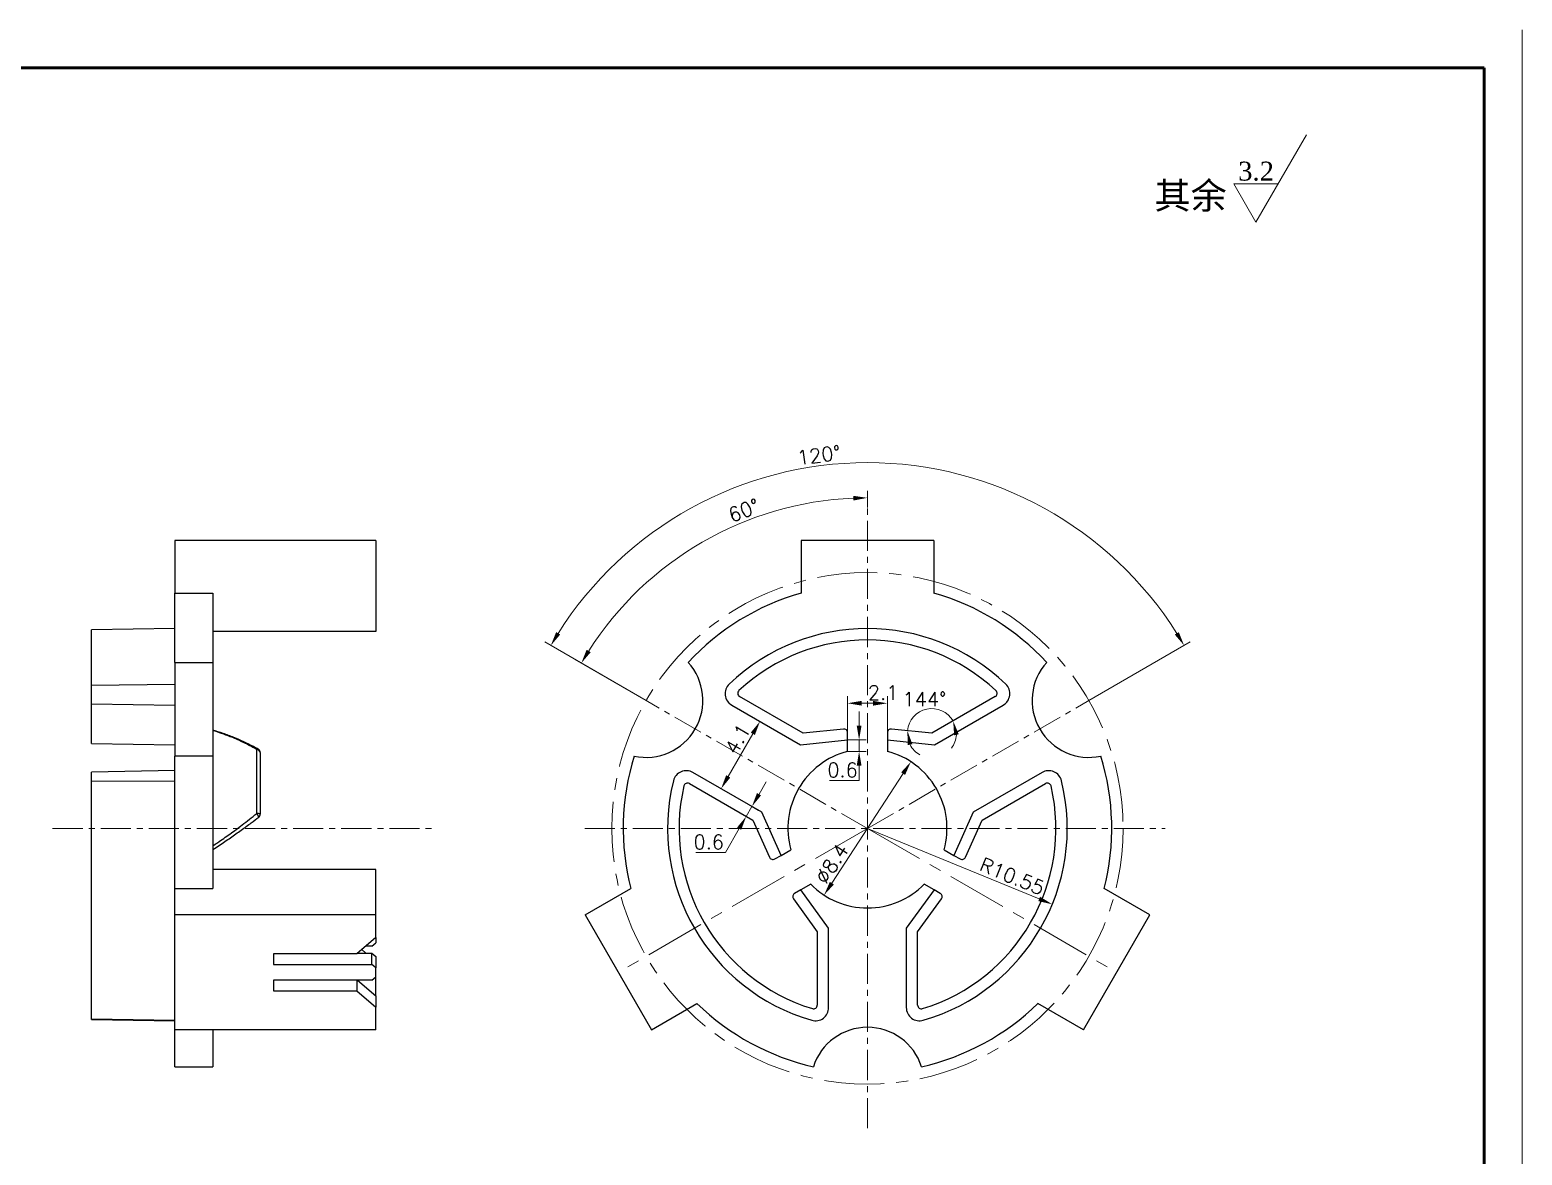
# Model space of a CAD drawing. Header units: millimetres. Extents: x 2517 to 77584, y 486 to 45347.
# Drawn here: x 3764.7 to 3843.5, y 1115.4 to 1174.8 of the extents above; entities that cross this region are included whole.
import ezdxf

# ---------------------------------------------------------------- set-up
doc = ezdxf.new("R2010")
doc.units = ezdxf.units.MM
doc.linetypes.add('CENTER', pattern=[50.8, 31.75, -6.35, 6.35, -6.35])
for name, color, linetype, lineweight in [('中心线', 1, 'CENTER', 9), ('尺寸标注', 2, 'Continuous', 9), ('引导线', 6, 'Continuous', 9), ('文本', 3, 'Continuous', 15), ('粗实线', 9, 'Continuous', 50)]:
    doc.layers.add(name, color=color, linetype=linetype, lineweight=lineweight)
doc.styles.add('st', font='txt.shx')
doc.styles.get("Standard").update_dxf_attribs({"font": 'simfang.ttf'})
doc.dimstyles.new('2st0.3', dxfattribs={"dimscale": 0.3, "dimtxt": 2.5, "dimasz": 2.5, "dimexe": 1.25, "dimexo": 0, "dimtad": 1, "dimtoh": 1, "dimdec": 3, "dimlfac": 0.5, "dimdsep": 46, "dimtxsty": 'st', "dimcen": 0, "dimclrd": 256, "dimclre": 256, "dimclrt": 256, "dimadec": 4, "dimazin": 2, "dimtfac": 1, "dimtdec": 3, "dimtmove": 0, "dimatfit": 1, "dimfxl": 1, "dimlwd": -1, "dimlwe": -1, "dimarcsym": 0})
doc.dimstyles.new('st0.3', dxfattribs={"dimscale": 0.3, "dimtxt": 2.5, "dimasz": 2.5, "dimexe": 1.25, "dimexo": 0, "dimtad": 1, "dimtoh": 1, "dimdec": 3, "dimdsep": 46, "dimtxsty": 'st', "dimcen": 0, "dimclrd": 256, "dimclre": 256, "dimclrt": 256, "dimadec": 4, "dimazin": 2, "dimtfac": 1, "dimtdec": 3, "dimtmove": 0, "dimatfit": 1, "dimfxl": 1, "dimlwd": -1, "dimlwe": -1, "dimarcsym": 0})

# ---------------------------------------------------------------- blocks, each defined once
blk = doc.blocks.new('*D89')
at = {"layer": 'Defpoints', "color": 0, "ltscale": 0.1, "transparency": 16777216}
for p in [(3803.554, 1138.061), (3801.175, 1134.701), (3801.504, 1134.511)]:
    blk.add_point(p, dxfattribs=at)
at = {"layer": '尺寸标注', "ltscale": 0.1, "transparency": 16777216}
for p, q in [((3803.554, 1138.061), (3802.9, 1138.439)), ((3802.85, 1137.602), (3801.55, 1135.351)), ((3801.504, 1134.511), (3800.85, 1134.888))]:
    blk.add_line(p, q, dxfattribs=at)
for points in [[(3802.741, 1137.665), (3802.958, 1137.54), (3803.225, 1138.252)], [(3801.441, 1135.413), (3801.658, 1135.288), (3801.175, 1134.701)]]:
    blk.add_solid(points, dxfattribs=at)
at = {"layer": '尺寸标注', "ltscale": 0.1, "transparency": 16777216, "insert": (3802.043, 1137.331), "char_height": 0.75, "attachment_point": 5, "rotation": 60, "style": 'st'}
blk.add_mtext('4.1', dxfattribs=at)
blk = doc.blocks.new('*D93')
at = {"layer": 'Defpoints', "color": 0, "ltscale": 0.1, "transparency": 16777216}
for p in [(3809.953, 1139.212), (3807.853, 1137.654), (3809.953, 1137.654)]:
    blk.add_point(p, dxfattribs=at)
at = {"layer": '尺寸标注', "ltscale": 0.1, "transparency": 16777216}
for p, q in [((3807.853, 1137.654), (3807.853, 1139.587)), ((3809.953, 1137.654), (3809.953, 1139.587)), ((3808.603, 1139.212), (3809.203, 1139.212))]:
    blk.add_line(p, q, dxfattribs=at)
for points in [[(3808.603, 1139.337), (3808.603, 1139.087), (3807.853, 1139.212)], [(3809.203, 1139.337), (3809.203, 1139.087), (3809.953, 1139.212)]]:
    blk.add_solid(points, dxfattribs=at)
at = {"layer": '尺寸标注', "ltscale": 0.1, "transparency": 16777216, "insert": (3809.726, 1139.774), "char_height": 0.75, "attachment_point": 5, "style": 'st'}
blk.add_mtext('2.1', dxfattribs=at)
blk = doc.blocks.new('*D94')
at = {"layer": 'Defpoints', "color": 0, "ltscale": 0.1, "transparency": 16777216}
for p in [(3802.801, 1133.762), (3803.153, 1133.559), (3802.853, 1133.039)]:
    blk.add_point(p, dxfattribs=at)
at = {"layer": '尺寸标注', "ltscale": 0.1, "transparency": 16777216}
for p, q in [((3803.176, 1134.411), (3803.551, 1135.061)), ((3802.853, 1133.039), (3802.176, 1133.43)), ((3803.153, 1133.559), (3802.476, 1133.949)), ((3802.801, 1133.762), (3802.501, 1133.242)), ((3802.126, 1132.593), (3801.397, 1131.329)), ((3801.397, 1131.329), (3799.834, 1131.329))]:
    blk.add_line(p, q, dxfattribs=at)
for points in [[(3803.068, 1134.474), (3803.284, 1134.349), (3802.801, 1133.762)], [(3802.018, 1132.655), (3802.234, 1132.53), (3802.501, 1133.242)]]:
    blk.add_solid(points, dxfattribs=at)
at = {"layer": '尺寸标注', "ltscale": 0.1, "transparency": 16777216, "insert": (3800.522, 1131.892), "char_height": 0.75, "attachment_point": 5, "style": 'st'}
blk.add_mtext('0.6', dxfattribs=at)
blk = doc.blocks.new('*D95')
at = {"layer": 'Defpoints', "color": 0, "ltscale": 0.1, "transparency": 16777216}
for p in [(3815.653, 1139.563), (3812.573, 1138.901), (3810.174, 1137.853), (3812.303, 1137.629), (3812.303, 1137.629)]:
    blk.add_point(p, dxfattribs=at)
at = {"layer": '尺寸标注', "ltscale": 0.1, "transparency": 16777216}
for start, end in [(30, 174.00001), (322.93215, 356.46607), (207.53393, 241.06786)]:
    blk.add_arc((3812.303, 1137.629), 1.3, start, end, dxfattribs=at)
for points in [[(3813.479, 1137.52), (3813.722, 1137.578), (3813.429, 1138.279)], [(3811.027, 1137.005), (3811.273, 1137.052), (3811.01, 1137.765)]]:
    blk.add_solid(points, dxfattribs=at)
at = {"layer": '尺寸标注', "ltscale": 0.1, "transparency": 16777216, "insert": (3811.912, 1139.431), "char_height": 0.75, "attachment_point": 5, "style": 'st'}
blk.add_mtext('144°', dxfattribs=at)
blk = doc.blocks.new('*D96')
at = {"layer": 'Defpoints', "color": 0, "ltscale": 0.1, "transparency": 16777216}
for p in [(3808.903, 1132.606), (3818.662, 1128.6)]:
    blk.add_point(p, dxfattribs=at)
at = {"layer": '尺寸标注', "ltscale": 0.1, "transparency": 16777216}
blk.add_line((3808.903, 1132.606), (3817.969, 1128.885), dxfattribs=at)
blk.add_solid([(3818.016, 1129), (3817.921, 1128.769), (3818.662, 1128.6)], dxfattribs=at)
at = {"layer": '尺寸标注', "ltscale": 0.1, "transparency": 16777216, "insert": (3816.543, 1130.078), "char_height": 0.75, "attachment_point": 5, "rotation": 337.68123, "style": 'st'}
blk.add_mtext('R10.55', dxfattribs=at)
blk = doc.blocks.new('*D97')
at = {"layer": 'Defpoints', "color": 0, "ltscale": 0.1, "transparency": 16777216}
for p in [(3807.853, 1137.273), (3808.462, 1137.273), (3807.853, 1136.673)]:
    blk.add_point(p, dxfattribs=at)
at = {"layer": '尺寸标注', "ltscale": 0.1, "transparency": 16777216}
for p, q in [((3808.462, 1138.023), (3808.462, 1138.773)), ((3807.853, 1137.273), (3808.837, 1137.273)), ((3808.462, 1137.273), (3808.462, 1136.673)), ((3807.853, 1136.673), (3808.837, 1136.673)), ((3808.462, 1135.923), (3808.462, 1135.13)), ((3808.462, 1135.13), (3806.9, 1135.13))]:
    blk.add_line(p, q, dxfattribs=at)
for points in [[(3808.337, 1138.023), (3808.587, 1138.023), (3808.462, 1137.273)], [(3808.337, 1135.923), (3808.587, 1135.923), (3808.462, 1136.673)]]:
    blk.add_solid(points, dxfattribs=at)
at = {"layer": '尺寸标注', "ltscale": 0.1, "transparency": 16777216, "insert": (3807.587, 1135.692), "char_height": 0.75, "attachment_point": 5, "style": 'st'}
blk.add_mtext('0.6', dxfattribs=at)
blk = doc.blocks.new('*D109')
at = {"layer": 'Defpoints', "color": 0, "ltscale": 0.1, "transparency": 16777216}
for p in [(3808.903, 1149.547), (3797.687, 1145.972), (3797.212, 1139.356), (3808.903, 1132.606), (3808.903, 1116.781)]:
    blk.add_point(p, dxfattribs=at)
at = {"layer": '尺寸标注', "ltscale": 0.1, "transparency": 16777216}
for p, q in [((3808.903, 1149.547), (3808.903, 1150.43)), ((3797.212, 1139.356), (3793.467, 1141.518))]:
    blk.add_line(p, q, dxfattribs=at)
blk.add_arc((3808.903, 1132.606), 17.448, 92.46297, 147.53703, dxfattribs=at)
for points in [[(3808.15, 1150.163), (3808.156, 1149.914), (3808.903, 1150.055)], [(3794.288, 1141.907), (3794.074, 1142.037), (3793.792, 1141.33)]]:
    blk.add_solid(points, dxfattribs=at)
at = {"layer": '尺寸标注', "ltscale": 0.1, "transparency": 16777216, "insert": (3802.376, 1149.393), "char_height": 0.75, "attachment_point": 5, "rotation": 21.24731, "style": 'st'}
blk.add_mtext('60°', dxfattribs=at)
blk = doc.blocks.new('*D110')
at = {"layer": 'Defpoints', "color": 0, "ltscale": 0.1, "transparency": 16777216}
for p in [(3815.506, 1150.749), (3797.212, 1139.356), (3820.594, 1139.356), (3808.903, 1132.606), (3808.903, 1132.606)]:
    blk.add_point(p, dxfattribs=at)
at = {"layer": '尺寸标注', "ltscale": 0.1, "transparency": 16777216}
for p, q in [((3797.212, 1139.356), (3791.857, 1142.448)), ((3820.594, 1139.356), (3825.949, 1142.448))]:
    blk.add_line(p, q, dxfattribs=at)
blk.add_arc((3808.903, 1132.606), 19.308, 32.22577, 147.77423, dxfattribs=at)
for points in [[(3792.676, 1142.838), (3792.462, 1142.967), (3792.182, 1142.26)], [(3825.343, 1142.967), (3825.129, 1142.838), (3825.624, 1142.26)]]:
    blk.add_solid(points, dxfattribs=at)
at = {"layer": '尺寸标注', "ltscale": 0.1, "transparency": 16777216, "insert": (3806.336, 1152.31), "char_height": 0.75, "attachment_point": 5, "rotation": 7.4228, "style": 'st'}
blk.add_mtext('120°', dxfattribs=at)
blk = doc.blocks.new('*D119')
at = {"layer": 'Defpoints', "color": 0, "ltscale": 0.1, "transparency": 16777216}
for p in [(3811.194, 1136.126), (3806.612, 1129.086)]:
    blk.add_point(p, dxfattribs=at)
at = {"layer": '尺寸标注', "ltscale": 0.1, "transparency": 16777216}
blk.add_line((3810.785, 1135.498), (3807.021, 1129.715), dxfattribs=at)
for points in [[(3810.68, 1135.566), (3810.889, 1135.43), (3811.194, 1136.126)], [(3806.916, 1129.783), (3807.126, 1129.646), (3806.612, 1129.086)]]:
    blk.add_solid(points, dxfattribs=at)
at = {"layer": '尺寸标注', "ltscale": 0.1, "transparency": 16777216, "insert": (3807.02, 1130.744), "char_height": 0.75, "attachment_point": 5, "rotation": 56.94369, "style": 'st'}
blk.add_mtext('∅8.4', dxfattribs=at)

msp = doc.modelspace()

# ---------------------------------------------------------------- linework, layer by layer
at = {"color": 7, "linetype": 'Continuous', "lineweight": 25}
for p, q in [((3782.934, 1147.8062), (3772.334, 1147.8062)), ((3772.334, 1147.8062), (3772.334, 1145.0223)), ((3782.934, 1147.8062), (3782.934, 1143.0062)), ((3805.4028, 1147.8062), (3805.4028, 1145.0223)), ((3812.4028, 1147.8062), (3805.4028, 1147.8062)), ((3812.4028, 1147.8062), (3812.4028, 1145.0223)), ((3772.334, 1145.0223), (3774.334, 1145.0223)), ((3772.334, 1141.3691), (3772.334, 1145.0223)), ((3774.334, 1145.0223), (3774.334, 1141.3691)), ((3772.334, 1143.1562), (3767.934, 1143.0811)), ((3767.934, 1140.168), (3767.934, 1143.0811)), ((3782.934, 1143.0062), (3774.334, 1143.0062)), ((3772.334, 1141.3691), (3774.334, 1141.3691)), ((3772.334, 1141.3691), (3772.334, 1136.4233)), ((3774.334, 1141.3691), (3774.334, 1136.4233)), ((3767.934, 1140.168), (3772.334, 1140.2222)), ((3767.934, 1139.1757), (3767.934, 1140.168)), ((3805.5029, 1137.6291), (3802.1529, 1139.5632)), ((3815.6528, 1139.5632), (3812.3028, 1137.6291)), ((3767.934, 1139.1757), (3772.334, 1139.1107)), ((3767.934, 1137.0892), (3767.934, 1139.1757)), ((3801.7367, 1139.1107), (3805.3717, 1137.012)), ((3812.434, 1137.012), (3816.069, 1139.1107)), ((3805.3717, 1137.012), (3807.8528, 1137.2728)), ((3807.6319, 1137.8529), (3805.5029, 1137.6291)), ((3807.7778, 1137.7927), (3807.7867, 1137.8026)), ((3807.8528, 1137.2728), (3807.8528, 1137.654)), ((3807.8528, 1136.6728), (3807.8528, 1137.2728)), ((3809.9528, 1137.654), (3809.9528, 1137.2728)), ((3809.9528, 1137.2728), (3812.434, 1137.012)), ((3809.9528, 1137.2728), (3809.9528, 1136.6728)), ((3812.3028, 1137.6291), (3810.1738, 1137.8529)), ((3767.934, 1137.0892), (3772.334, 1137.012)), ((3774.334, 1136.4233), (3772.334, 1136.4233)), ((3772.334, 1129.4292), (3772.334, 1136.4233)), ((3774.334, 1136.4233), (3774.334, 1129.4292)), ((3776.6511, 1133.3934), (3776.6511, 1136.7653)), ((3776.834, 1136.6094), (3776.834, 1133.3639)), ((3772.334, 1135.6538), (3767.934, 1135.5787)), ((3767.934, 1135.1027), (3767.934, 1135.5787)), ((3803.3217, 1133.4613), (3799.6867, 1135.56)), ((3818.119, 1135.56), (3814.484, 1133.4613)), ((3767.934, 1135.1027), (3772.334, 1135.1206)), ((3767.934, 1122.5477), (3767.934, 1135.1027)), ((3799.5029, 1134.9733), (3802.8529, 1133.0392)), ((3814.9528, 1133.0392), (3818.3028, 1134.9733)), ((3804.3364, 1131.1822), (3803.3217, 1133.4613)), ((3814.484, 1133.4613), (3813.4693, 1131.1822)), ((3802.8529, 1133.0392), (3803.7236, 1131.0834)), ((3814.0821, 1131.0834), (3814.9528, 1133.0392)), ((3804.0063, 1130.9916), (3804.3364, 1131.1822)), ((3804.3364, 1131.1822), (3804.856, 1131.4822)), ((3812.9497, 1131.4822), (3813.4693, 1131.1822)), ((3813.4693, 1131.1822), (3813.7994, 1130.9916)), ((3782.934, 1130.4372), (3774.334, 1130.4372)), ((3782.934, 1128.0372), (3782.934, 1130.4372)), ((3772.334, 1128.0372), (3772.334, 1129.4292)), ((3772.334, 1129.4292), (3774.334, 1129.4292)), ((3793.9893, 1128.0372), (3796.4002, 1129.4292)), ((3805.3864, 1129.3635), (3805.0563, 1129.1729)), ((3805.906, 1129.6635), (3805.3864, 1129.3635)), ((3806.8528, 1127.3452), (3805.3864, 1129.3635)), ((3812.4193, 1129.3635), (3810.9528, 1127.3452)), ((3812.4193, 1129.3635), (3811.8997, 1129.6635)), ((3812.7494, 1129.1729), (3812.4193, 1129.3635)), ((3823.8164, 1128.0372), (3821.4055, 1129.4292)), ((3804.9945, 1128.8822), (3806.2528, 1127.1502)), ((3811.5528, 1127.1502), (3812.8112, 1128.8822)), ((3782.934, 1128.0372), (3772.334, 1128.0372)), ((3772.334, 1121.9751), (3772.334, 1128.0372)), ((3782.934, 1126.8465), (3782.934, 1128.0372)), ((3793.9893, 1128.0372), (3797.4893, 1121.9751)), ((3820.3164, 1121.9751), (3823.8164, 1128.0372)), ((3806.2528, 1127.1502), (3806.2528, 1123.282)), ((3806.8528, 1123.1478), (3806.8528, 1127.3452)), ((3810.9528, 1127.3452), (3810.9528, 1123.1478)), ((3811.5528, 1123.282), (3811.5528, 1127.1502)), ((3782.934, 1126.8465), (3781.934, 1125.9804)), ((3782.4125, 1126.0175), (3782.1947, 1126.2062)), ((3782.734, 1126.3948), (3782.4125, 1126.3948)), ((3782.734, 1126.3948), (3782.934, 1126.568)), ((3782.934, 1126.8465), (3782.934, 1126.568)), ((3781.934, 1125.9804), (3777.534, 1125.9804)), ((3777.534, 1125.9804), (3777.534, 1125.4175)), ((3777.534, 1125.4175), (3782.734, 1125.4175)), ((3781.9768, 1126.0175), (3782.734, 1126.0175)), ((3782.734, 1125.4175), (3782.734, 1126.0175)), ((3782.734, 1126.0175), (3782.934, 1125.8443)), ((3782.934, 1125.2443), (3782.734, 1125.4175)), ((3782.934, 1125.8443), (3782.934, 1125.2443)), ((3777.534, 1124.5948), (3777.534, 1124.0319)), ((3782.734, 1124.5948), (3777.534, 1124.5948)), ((3781.934, 1124.5948), (3781.934, 1124.0319)), ((3781.9768, 1124.5948), (3782.934, 1123.7659)), ((3782.734, 1124.5948), (3782.934, 1124.768)), ((3782.934, 1124.768), (3782.934, 1125.2443)), ((3782.934, 1123.7659), (3782.934, 1124.768)), ((3777.534, 1124.0319), (3781.934, 1124.0319)), ((3781.934, 1124.0319), (3782.934, 1123.1659)), ((3782.934, 1123.7659), (3782.934, 1123.1659)), ((3782.934, 1121.9751), (3782.934, 1123.1659)), ((3797.4893, 1121.9751), (3799.9002, 1123.367)), ((3820.3164, 1121.9751), (3817.9055, 1123.367)), ((3767.934, 1122.5477), (3772.334, 1122.4757)), ((3767.934, 1122.5229), (3767.934, 1122.5477)), ((3767.934, 1122.5229), (3772.334, 1122.4478)), ((3782.934, 1121.9751), (3772.334, 1121.9751)), ((3772.334, 1120.0262), (3772.334, 1121.9751)), ((3774.334, 1121.9751), (3774.334, 1120.0262)), ((3772.334, 1120.0262), (3774.334, 1120.0262))]:
    msp.add_line(p, q, dxfattribs=at)
for centre, radius, start, end in [((3808.9028, 1132.6062), 12.9, 105.7427, 137.211499), ((3808.9028, 1132.6062), 12.9, 42.788501, 74.2573), ((3808.9028, 1132.6062), 10.55, 46.211737, 133.788263), ((3808.9028, 1132.6062), 9.95, 46.996165, 133.003835), ((3797.2115, 1139.3562), 3, 257.858463, 42.141537), ((3820.5942, 1139.3562), 3, 137.858463, 282.141537), ((3802.0867, 1139.7169), 0.7, 133.788263, 240), ((3802.2529, 1139.7364), 0.2, 133.003835, 240), ((3815.5528, 1139.7364), 0.2, 300, 46.996165), ((3815.719, 1139.7169), 0.7, 300, 46.211737), ((3807.6528, 1137.654), 0.2, 48, 96), ((3807.6528, 1137.654), 0.2, 0, 48), ((3810.1528, 1137.654), 0.2, 132, 180), ((3810.1528, 1137.654), 0.2, 84, 132), ((3776.6574, 1136.5874), 0.178, 7.08724, 92.026614), ((3776.634, 1136.6094), 0.2, 0, 60.357247), ((3808.9028, 1132.6062), 12.9, 162.788501, 194.2573), ((3808.9028, 1132.6062), 4.2, 104.477512, 195.522488), ((3808.9028, 1132.6062), 4.2, 344.477512, 75.522488), ((3808.9028, 1132.6062), 12.9, 345.7427, 17.211499), ((3799.3367, 1134.9538), 0.7, 60, 166.211737), ((3818.469, 1134.9538), 0.7, 13.788263, 120), ((3808.9028, 1132.6062), 10.55, 166.211737, 253.788263), ((3808.9028, 1132.6062), 9.95, 166.996165, 253.003835), ((3799.4029, 1134.8001), 0.2, 60, 166.996165), ((3808.9028, 1132.6062), 9.95, 286.996165, 13.003835), ((3808.9028, 1132.6062), 10.55, 286.211737, 13.788263), ((3818.4028, 1134.8001), 0.2, 13.003835, 120), ((3776.693, 1133.0713), 0.3248, 64.26396, 97.406677), ((3776.634, 1133.3639), 0.2, 308.115363, 0), ((3803.9063, 1131.1648), 0.2, 204, 252), ((3803.9063, 1131.1648), 0.2, 252, 300), ((3813.8994, 1131.1648), 0.2, 240, 288), ((3813.8994, 1131.1648), 0.2, 288, 336), ((3808.9028, 1132.6062), 4.2, 224.477512, 315.522488), ((3805.1563, 1128.9997), 0.2, 168, 216), ((3805.1563, 1128.9997), 0.2, 120, 168), ((3812.6494, 1128.9997), 0.2, 12, 60), ((3812.6494, 1128.9997), 0.2, 324, 12), ((3808.9028, 1132.6062), 12.9, 225.7427, 257.211499), ((3806.1528, 1123.1478), 0.7, 253.788263, 0), ((3806.0528, 1123.282), 0.2, 253.003835, 360), ((3811.6528, 1123.1478), 0.7, 180, 286.211737), ((3811.7528, 1123.282), 0.2, 180, 286.996165), ((3808.9028, 1132.6062), 12.9, 282.788501, 314.2573), ((3808.9028, 1119.1062), 3, 17.858463, 162.141537)]:
    msp.add_arc(centre, radius, start, end, dxfattribs=at)
at = {"color": 8, "linetype": 'Continuous', "lineweight": 25}
for centre, radius, start, end in [((3776.7064, 1136.7085), 0.0793, 70.445588, 134.244759), ((3776.3861, 1133.1189), 0.3815, 13.27826, 46.013933), ((3774.3493, 1131.5065), 0.017, 205.928275, 238.601447)]:
    msp.add_arc(centre, radius, start, end, dxfattribs=at)
at = {"color": 7, "linetype": 'Continuous', "lineweight": 25}
for points, knots in [([(3776.7329, 1136.7832), (3776.6482, 1136.8304), (3776.3997, 1136.9688), (3775.971, 1137.18), (3775.4357, 1137.4116), (3774.8852, 1137.6199), (3774.5098, 1137.7373), (3774.3271, 1137.7944)], [0, 0, 0, 0, 0.1100465, 0.3225712, 0.5448656, 0.7785666, 1, 1, 1, 1]), ([(3774.3404, 1131.492), (3774.4503, 1131.5637), (3774.7627, 1131.7679), (3775.2633, 1132.107), (3775.8284, 1132.5059), (3776.3242, 1132.8706), (3776.6266, 1133.1051), (3776.7575, 1133.2065)], [0, 0, 0, 0, 0.1323831, 0.3766316, 0.6097749, 0.8312048, 1, 1, 1, 1])]:
    msp.add_open_spline(points, degree=3, knots=knots, dxfattribs=at)
at = {"color": 8, "linetype": 'Continuous', "lineweight": 25}
for points, knots in [([(3776.6511, 1136.7653), (3776.6103, 1136.789), (3776.3649, 1136.9319), (3775.904, 1137.1699), (3775.1741, 1137.4934), (3774.6437, 1137.671), (3774.334, 1137.7747)], [0, 0, 0, 0, 0.0552333, 0.3321762, 0.6101663, 1, 1, 1, 1]), ([(3774.334, 1131.6821), (3774.4159, 1131.7377), (3774.7184, 1131.9431), (3775.2358, 1132.3082), (3775.932, 1132.8198), (3776.3952, 1133.1893), (3776.6511, 1133.3934)], [0, 0, 0, 0, 0.10270127, 0.3795466, 0.6571468, 1, 1, 1, 1])]:
    msp.add_open_spline(points, degree=3, knots=knots, dxfattribs=at)
at = {"layer": '中心线', "ltscale": 0.05}
for p, q in [((3808.9028, 1116.7813), (3808.9028, 1149.5469)), ((3808.9028, 1132.6062), (3797.2115, 1139.3562)), ((3808.9028, 1132.6062), (3820.5942, 1139.3562)), ((3765.8765, 1132.6062), (3785.9348, 1132.6062)), ((3793.97, 1132.6062), (3824.6202, 1132.6062))]:
    msp.add_line(p, q, dxfattribs=at)
at = {"layer": '中心线', "ltscale": 0.1}
for q in [(3795.7393, 1125.0062), (3822.0664, 1125.0062)]:
    msp.add_line((3808.9028, 1132.6062), q, dxfattribs=at)
msp.add_circle((3808.9028, 1132.6062), 13.5, dxfattribs=at)
at = {"layer": '引导线'}
msp.add_line((3843.473, 1055.9585), (3843.473, 1174.7585), dxfattribs=at)
at = {"layer": '文本'}
for p, q in [((3829.4178, 1164.6082), (3832.0782, 1169.2162)), ((3830.5817, 1166.6242), (3828.2539, 1166.6242)), ((3828.2539, 1166.6242), (3829.4178, 1164.6082))]:
    msp.add_line(p, q, dxfattribs=at)
at = {"layer": '粗实线'}
for p in [(3685.473, 1172.7585), (3841.473, 1057.9585)]:
    msp.add_line(p, (3841.473, 1172.7585), dxfattribs=at)

# ---------------------------------------------------------------- texts
at = {"layer": '文本'}
for s, insert, char_height, width, attachment_point in [('{\\fTimes New Roman|b0|i0|c0|p18;3.2}', (3828.4774, 1167.8021), 1, 5.84, 1), ('其余', (3825.9653, 1165.1542), 1.4, 25.27192, 8)]:
    msp.add_mtext(s, dxfattribs=dict(at, insert=insert, char_height=char_height, width=width, attachment_point=attachment_point))

# ---------------------------------------------------------------- dimensions: what is measured, and where the dimension line sits
at = {"layer": '尺寸标注', "ltscale": 0.1}
for base, line1, line2, dimstyle, picture, middle in [((3815.5065, 1150.7495), ((3808.9028, 1132.6062), (3797.2115, 1139.3562)), ((3808.9028, 1132.6062), (3820.5942, 1139.3562)), '2st0.3', '*D110', (3806.4085, 1151.7521)), ((3797.68719, 1145.97247), ((3808.90285, 1116.78133), (3808.90285, 1149.54694)), ((3808.90285, 1132.60616), (3797.21151, 1139.35616)), '2st0.3', '*D109', (3802.57962, 1148.86857)), ((3812.573111, 1138.900614), ((3815.652811, 1139.563208), (3812.302843, 1137.629103)), ((3812.302843, 1137.629103), (3810.173755, 1137.852878)), 'st0.3', '*D95', (3811.911753, 1138.868794))]:
    dim = msp.add_angular_dim_2l(base=base, line1=line1, line2=line2, dimstyle=dimstyle, dxfattribs=at)
    dim.commit()
    dim.dimension.update_dxf_attribs({"geometry": picture, "text_midpoint": middle, "dimtype": 162})
dim = msp.add_linear_dim(base=(3809.9528, 1139.2118), p1=(3807.8528, 1137.654), p2=(3809.9528, 1137.654), dimstyle='st0.3', dxfattribs=at)
dim.commit()
dim.dimension.update_dxf_attribs({"geometry": '*D93', "text_midpoint": (3809.7263, 1139.2118), "dimtype": 160})
for base, p1, p2, angle, picture, middle, dimtype in [((3808.4624, 1137.2728), (3807.8528, 1136.6728), (3807.8528, 1137.2728), 90, '*D97', (3807.5874, 1135.1298), 160), ((3801.1745, 1134.701), (3803.5542, 1138.0613), (3801.5042, 1134.5106), 240, '*D89', (3802.5304, 1137.0495), 161), ((3802.8011, 1133.7618), (3802.8529, 1133.0392), (3803.1529, 1133.5588), 60.000003, '*D94', (3800.5215, 1131.329), 161)]:
    dim = msp.add_linear_dim(base=base, p1=p1, p2=p2, angle=angle, dimstyle='st0.3', dxfattribs=at)
    dim.commit()
    dim.dimension.update_dxf_attribs({"geometry": picture, "text_midpoint": middle, "dimtype": dimtype})
dim = msp.add_diameter_dim_2p(p1=(3811.1938, 1136.1263), p2=(3806.6119, 1129.086), dimstyle='st0.3', dxfattribs=at)
dim.commit()
dim.dimension.update_dxf_attribs({"geometry": '*D119', "text_midpoint": (3807.491, 1130.4367), "dimtype": 163})
dim = msp.add_radius_dim(center=(3808.9028, 1132.6062), mpoint=(3818.6625, 1128.5997), dimstyle='st0.3', dxfattribs=at)
dim.commit()
dim.dimension.update_dxf_attribs({"geometry": '*D96', "text_midpoint": (3816.3295, 1129.5574), "dimtype": 164})

doc.saveas('drawing.dxf')
